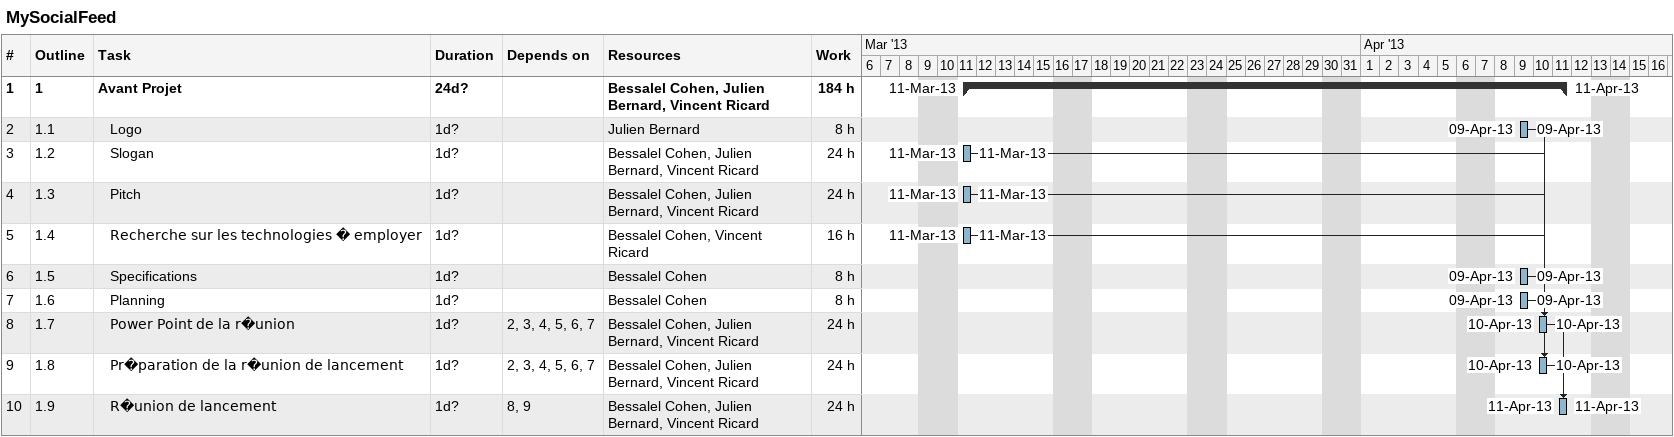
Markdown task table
MySocialFeed

| ID | WBS | Task | Duration | Start | Finish | Predecessors | Resources | Work (h) |
|---|---|---|---|---|---|---|---|---|
| 1 | 1 | **Avant Projet** | 24d? | 2013-03-11 | 2013-04-11 |  | Bessalel Cohen, Julien Bernard, Vincent Ricard | 184 |
| 2 | 1.1 | Logo | 1d? | 2013-04-09 | 2013-04-09 |  | Julien Bernard | 8 |
| 3 | 1.2 | Slogan | 1d? | 2013-03-11 | 2013-03-11 |  | Bessalel Cohen, Julien Bernard, Vincent Ricard | 24 |
| 4 | 1.3 | Pitch | 1d? | 2013-03-11 | 2013-03-11 |  | Bessalel Cohen, Julien Bernard, Vincent Ricard | 24 |
| 5 | 1.4 | Recherche sur les technologies � employer | 1d? | 2013-03-11 | 2013-03-11 |  | Bessalel Cohen, Vincent Ricard | 16 |
| 6 | 1.5 | Specifications | 1d? | 2013-04-09 | 2013-04-09 |  | Bessalel Cohen | 8 |
| 7 | 1.6 | Planning | 1d? | 2013-04-09 | 2013-04-09 |  | Bessalel Cohen | 8 |
| 8 | 1.7 | Power Point de la r�union | 1d? | 2013-04-10 | 2013-04-10 | 2, 3, 4, 5, 6, 7 | Bessalel Cohen, Julien Bernard, Vincent Ricard | 24 |
| 9 | 1.8 | Pr�paration de la r�union de lancement | 1d? | 2013-04-10 | 2013-04-10 | 2, 3, 4, 5, 6, 7 | Bessalel Cohen, Julien Bernard, Vincent Ricard | 24 |
| 10 | 1.9 | R�union de lancement | 1d? | 2013-04-11 | 2013-04-11 | 8, 9 | Bessalel Cohen, Julien Bernard, Vincent Ricard | 24 |
